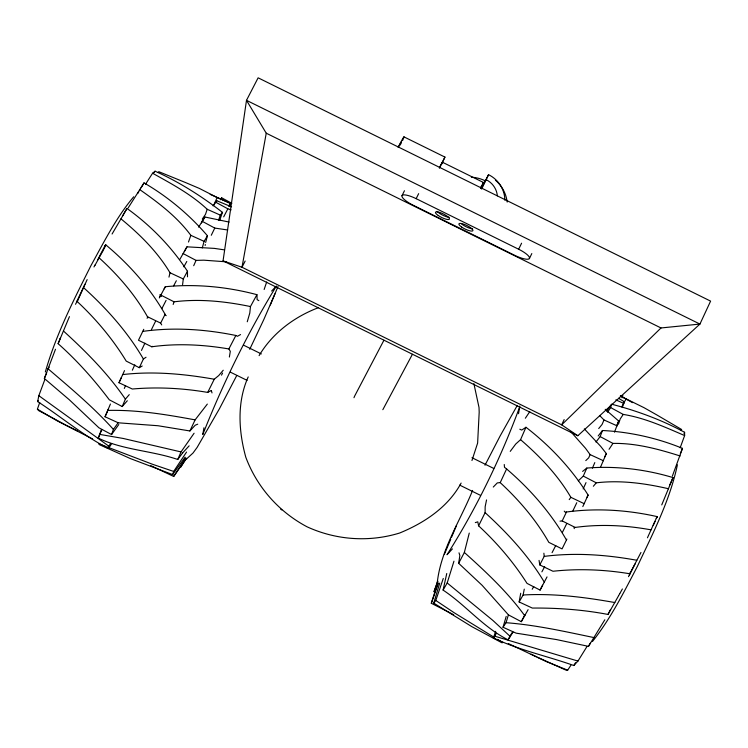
<?xml version="1.0" encoding="UTF-8"?>
<svg xmlns="http://www.w3.org/2000/svg" width="748" height="748" viewBox="0 0 748 748"><rect width="100%" height="100%" fill="white"/><g stroke="black" fill="none" stroke-linecap="round" stroke-linejoin="round"><path stroke-width="1.12" d="M221.614 199.473L221.614 197.771L231.852 203.344M547.022 576.914L540.093 590.088L527.022 583.384C513.539 562.169 497.037 542.889 478.598 525.825L477.785 521.824L475.326 522.609M212.011 392.924L211.338 390.559M173.162 304.464L174.06 301.818C199.557 298.611 225.4 301.369 250.458 306.549L256.929 294.675C227.214 286.764 195.985 283.763 165.327 286.727L164.139 288.868M437.281 582.486C440.909 549.574 460.319 520.692 472.586 490.445M446.762 573.501L443.087 590.097C465.864 605.197 483.498 627.516 508.06 639.802L512.988 632.107M205.176 245.438L205.27 244.493M453.718 614.734L431.306 603.262L437.879 582.524M187.496 276.825L187.468 271.253C171.516 246.793 150.675 225.457 126.992 208.449L120.961 218.846C139.764 234.32 157.426 251.721 170.002 272.749L168.973 277.125M504.255 464.499L504.498 467.322L506.19 468.603C529.949 488.874 550.921 512.829 566.442 540.019L562.066 548.901L548.826 542.347C536.101 519.916 519.103 500.113 500.225 482.628L497.298 482.899L493.278 487.041M182.587 284.633L183.288 278.967L187.468 271.253M223.054 260.874L246.494 100.335L258.125 77.82L710.6 301.117L699.932 324.071L577.821 435.747L223.054 260.874L241.997 267.251L561.673 424.836L577.821 435.747M44.852 379.535L38.821 395.673L37.671 401.601C61.448 416.963 83.187 435.588 108.497 448.51L108.853 446.191L110.667 443.405M518.532 413.691L519.813 406.052M519.645 407.034C500.683 458.374 476.326 508.49 447.014 554.745L452.428 548.882M203.952 427.753L202.802 434.504C223.035 383.191 247.607 333.019 276.433 286.007M618.456 424.191L620.26 418.861L623.243 414.42C644.785 417.87 664.738 427.014 684.626 435.57L680.166 447.8M618.446 595.997L607.993 614.445C583.085 609.695 557.643 607.844 532.305 608.068L519.14 601.962L523.114 594.997L524.264 589.134M519.14 601.962L520.711 593.258M266.241 133.2L660.998 327.961L699.932 324.071L246.494 100.335L266.241 133.2L241.997 267.251L245.157 261.043M528.107 609.657L521.3 621.682L508.462 614.903L482.142 585.329L458.664 563.3L464.349 552.445L469.258 533.081M458.664 563.3L459.852 555.521L459.01 552.828M677.408 464.798C669.881 500.636 652.752 533.576 637.324 566.517C623.86 592.294 610.695 618.568 592.519 641.429M229.374 357.03L230.3 351.354L228.869 348.942C203.465 344.622 177.369 343.21 151.779 346.773L138.483 340.256L143.766 329.307M607.516 412.288L610.667 407.585L611.499 404.172C636.772 410.764 661.615 419.843 684.588 432.288L684.626 435.57M205.663 242.446L207.439 235.77C189.468 214.816 167.889 196.743 144.037 182.886L128.179 207.897M486.546 499.926L485.153 506.761L485.106 512.632L478.598 525.825M439.731 583.094L433.737 603.112L471.894 626.674L501.833 642.738L502.815 642.579L497.514 639.362M151.779 346.773L152.452 346.343M139.511 189.431C158.37 202.586 177.024 216.733 190.852 235.34L188.487 242.015M193.704 265.708L196.051 260.388L203.858 260.182L226.485 261.837M202.269 247.962L204.092 241.352L207.439 235.77M443.087 590.097L447.192 582.963L453.961 561.178M45.329 372.027C55.829 334.786 73.659 300.126 90.919 265.671C103.963 242.025 116.192 217.509 133.714 196.771M604.833 619.765L588.489 646.356L556.409 639.559L516.092 633.145L503.03 627.254L506.181 616.455M503.03 627.254L506.041 622.701L508.36 614.987M182.615 452.942L177.744 459.478C151.732 450.586 123.139 450.128 98.278 438.104L101.448 429.53M672.359 476.149L682.485 448.361C657.146 437.963 629.844 431.914 602.467 430.502L598.194 435.944M186.542 452.082L173.667 471.436L172.657 474.597L130.451 458.608L99.26 444.593L98.886 443.76L105.692 446.406M614.482 432.185L618.699 421.031L605.207 409.296M266.681 281.996L264.137 289.495M471.951 460.516L477.626 443.068L479.188 412.167L479.019 407.51L473.886 383.612M433.737 603.112L435.785 600.457L443.274 578.475M219.678 220.454L222.427 212.329C201.614 196.21 179.109 181.923 155.07 171.189L152.583 173.227L145.551 184.214M39.738 402.424L37.4 409.175L38.615 410.568L50.116 416.645M152.583 173.227C171.638 183.877 191.189 194.228 207.205 209.29L205.476 214.367L202.315 219.024M681.26 430.539L681.615 429.483L656.8 414.916L643.944 407.641L620.354 396.038M218.481 220.482L220.314 215.125L222.427 212.329M437.627 581.336L433.99 591.771L437.879 581.243M248.205 376.927C236.854 402.256 238.556 431.035 245.811 457.262C257.022 487.238 278.892 511.913 307.166 526.863C336.235 540.14 369.101 542.422 399.666 533.015C424.425 522.852 448.099 507.116 461.123 483.077M431.306 603.262L438.328 583.384M118.782 424.518L111.564 434.551L98.895 427.772L69.312 399.769L44.366 378.479L55.492 349.26M587.021 646.45L577.961 661.073L573.828 665.514C547.115 656.033 519.075 650.124 493.371 637.941L495.672 631.34M493.371 637.941L495.083 636.296L496.176 633.163M656.389 518.28L657.212 516.69M247.261 321.771L249.804 313.001L250.458 306.549M211.282 235.265L214.769 228.075L227.673 229.982M111.564 434.551L113.416 429.427L118.081 422.854M142.214 366.006L139.306 367.689L126.206 361.088C112.808 339.087 96.081 319.144 77.268 301.584L87.151 279.612M622.084 397.833L622.888 395.645M77.268 301.584L77.586 300.481L75.511 304.277M37.671 401.601L38.064 400.563M595.978 442.031L600.167 436.589L602.467 430.502M683.999 433.831L684.588 432.288M158.155 172.601L158.782 171.675L185.626 182.587L199.342 188.412L217.135 197.519L213.825 205.083M228.832 206.42L230.047 203.232L230.702 203.437L229.505 206.579M60.261 338.479L60.438 338.031L58.12 343.669C77.072 360.517 94.061 379.554 109.311 399.806L122.214 406.538L127.319 400.75M600.635 466.902L606.319 453.54L600.663 446.332L584.338 428.875M661.746 504.909L672.994 477.589C645.225 469.23 615.763 465.761 586.806 468.07L582.627 471.408M622.177 407.595L623.851 403.434L623.841 401.452L618.568 398.31M681.045 451.904L682.485 448.361M44.366 378.479L46.675 372.813M197.743 424.181L195.219 425.21L189.889 430.96L157.987 425.734L118.268 422.807L105.038 416.767L110.433 404.023M223.689 216.855L227.85 208.814L231.123 209.889M564.254 511.136L565.217 512.184C595.745 507.873 627.058 509.865 657.081 516.597L648.572 535.306M480.59 188.356L483.376 182.437L442.405 162.222L441.423 164.429M403.957 136.865L444.938 157.089L441.806 163.868M657.081 516.597L656.37 518.28M249.72 349.307L263.782 319.62L274.937 293.861M680.343 453.634L680.717 452.727M58.12 343.669L69.442 316.619M270.337 304.969L278.022 286.447M444.359 554.361L450.754 539.196M451.558 537.195L456.514 525.47M98.278 438.104L101.878 429.586M622.074 406.379L623.112 403.939M599.597 415.467L604.001 419.965L602.065 424.471L598.709 428.539M122.214 406.538L125.383 399.161L129.254 394.635M672.994 477.589L669.899 484.741M616.763 425.528L618.699 421.031M194.097 433.232L181.025 451.923L177.744 459.478M510.239 451.362L515.718 444.05L520.561 439.665L525.956 427.267C550.341 446.014 571.753 468.949 588.106 495.054L582.804 506.583M578.288 480.833L583.29 476.093L586.806 468.07M105.038 416.767L108.273 409.427M566.442 540.019L566.862 539.093M105.543 244.83L104.814 246.672L105.973 245.007C129.656 264.773 150.488 288.391 165.682 315.338L166.215 315.656M571.22 432.157L585.525 448.295L590.125 454.616L588.667 457.87L585.778 460.609M211.245 390.55L207.71 392.41C182.858 388.165 157.435 386.828 132.303 389.016L118.997 382.733L121.241 377.749M118.997 382.733L124.505 370.625M647.45 537.793L648.479 535.503M604.833 456.794L606.319 453.54M520.561 439.665C539.934 456.374 557.877 475.176 570.874 497.336L569.219 499.617M653.182 525.461L655.052 521.412M48.704 368.063L49.162 367.081M500.225 482.628L506.63 468.884M139.306 367.689L143.392 359.003L146.028 357.254M207.327 404.088L195.116 419.871L189.889 430.96M481.59 189.066L488.556 174.677A28.742 27.76 27.9 0 1 504.853 200.184M84.898 284.259L76.792 301.463M564.151 419.581L561.673 424.836L660.998 327.961M560.018 521.141L562.197 520.935L566.46 512.043M629.9 573.856L630.396 572.781L629.825 573.763C604.478 569.565 578.522 568.489 552.968 571.257L539.775 564.918L539.056 560.402M531.819 253.563L529.388 258.574A14.175 3.6 25.8 0 0 518.663 249.243L521.59 243.203M588.106 495.054L587.03 497.242M481.609 188.01L488.556 174.677M223.241 370.223L218.753 375.533L214.255 379.227L207.71 392.41M629.966 573.707L629.339 574.978M529.406 258.556A14.175 3.6 25.8 0 1 514.727 255.33L413.279 205.279A14.184 3.6 26.5 0 1 402.003 195.696A14.184 3.6 26.5 0 1 416.15 198.669L418.646 193.657M401.994 195.714L404.472 190.731M609.04 449.314L612.958 443.414C635.978 442.984 658.418 449.109 680.175 455.99M629.292 575.072L628.498 576.671M439.385 167.833L444.938 157.089M161.708 324.913L160.652 323.108L165.093 314.3M480.646 187.72L481.89 185.27M484.994 465.219L500.075 436.065L517.102 405.743M540.093 590.088L542.552 585.216M221.52 375.15L222.558 373.093M439.375 168.019L442.405 162.222M236.742 375.524L219.454 408.717L197.135 447.398L193.003 453.045L186.467 459.01M629.825 573.763L640.961 552.454M629.928 573.922L635.024 564.02M240.557 334.571L237.406 336.301L235.854 335.469L228.869 348.942M93.977 266.971L94.949 265.101M97.436 260.313L105.15 245.456M94.856 265.512L102.635 251.412M539.775 564.918L544.198 556.4L543.88 553.202M102.71 251.272L105.973 245.007M383.93 340.237L354.758 395.851A15.652 15.399 27.8 0 0 353.982 397.712M159.829 296.816L160.867 294.862M159.315 297.928L165.327 286.727M521.3 621.682L525.049 614.613M382.836 409.689L412.419 354.281M184.298 251.683L186.963 246.831L214.339 248.383L224.26 249.851M179.791 259.481L186.963 246.831M607.993 614.445L610.592 609.442M482.965 183.185L483.376 182.437M618.746 595.473L619.783 593.613M201.493 222.941L204.858 216.995L229.103 222.072M508.06 639.802L512.006 632.752M619.999 593.22L622.392 588.966M593.351 486.256L596.278 482.825C620.485 479.954 644.916 483.302 668.525 488.743M198.613 227.177L204.858 216.995M590.265 643.243L588.489 646.356M138.829 191.619L137.669 193.61M182.334 464.302L183.961 461.497M181.773 465.265L180.717 467.089L186.561 458.3M112.078 234.012L120.961 218.846M126.992 208.449L122.532 215.994M141.11 187.776L144.037 182.886M213.04 205.859L216.817 200.744L231.534 206.831M215.676 202.652L216.817 200.744M575.521 662.719L573.828 665.514M623.701 402.985L626.057 399.151M154.191 172.592L155.07 171.189M220.37 199.744L221.614 197.771M525.339 418.235L529.762 411.671M185.738 458.047L173.676 476.457L150.806 465.639M108.497 448.51L111.667 443.62M570.864 665.318L567.676 670.18L565.684 669.993L537.288 657.155M179.922 467.528L173.676 476.457M179.931 467.519L185.654 459.001M610.91 405.061L606.703 411.269M172.657 474.597L185.093 457.196M259.098 355.637C272.263 333.374 294.039 316.984 318.068 307.821M182.624 452.933L189.151 445.845M271.627 291.056L275.545 286.867M525.956 427.267L521.749 430.072L519.813 429.202M574.286 528.621L574.062 527.592C599.587 523.909 625.646 525.227 650.975 529.836M142.877 331.373C173.77 327.082 205.373 329.242 235.854 335.469M544.198 556.4C574.988 552.417 606.319 554.717 636.772 560.252M122.719 374.58C153.228 371.027 184.12 373.897 214.255 379.227M258.845 300.621L257.134 299.658L256.929 294.675M523.114 594.997C553.866 593.22 584.618 597.185 614.847 602.542M107.609 410.428C137.052 409.67 166.271 414.542 195.116 419.871M147.01 318.124L148.039 317.722C135.435 295.123 118.343 275.292 99.232 257.957M506.041 622.701C535.867 624.963 565.123 631.574 594.333 637.661M99.409 434.345L123.214 438.459L181.025 451.923M577.961 661.073L495.083 636.296M173.667 471.436L152.424 464.246L106.721 446.808M567.676 670.18L546.227 661.559L508.285 643.523M210.169 194.368L230.702 203.437M217.135 197.519L230.047 203.232M615.847 399.881L623.851 403.434M207.205 209.29L220.314 215.125M604.001 419.965L617.194 425.893M190.852 235.34L204.092 241.352M590.125 454.616L603.44 460.749M170.002 272.749L183.288 278.967M570.874 497.336L584.207 503.694M92.659 438.983L57.306 420.909L37.4 409.175M147.412 316.685L160.652 323.108M531.052 654.126L536.251 656.65M416.15 198.669L518.663 249.243M243.652 345.211L261.333 353.926M471.979 457.711L493.774 468.454M230.431 372.177L247.064 380.367M459.683 485.106L480.431 495.326M562.197 520.935L575.324 527.49M66.086 425.219L77.427 430.895M160.876 295.105L174.06 301.818M583.29 476.093L596.278 482.825M183.054 253.544L196.051 260.388M600.167 436.589L612.958 443.414M51.079 417.15L65.085 424.686M202.007 221.202L214.769 228.075M610.667 407.585L623.243 414.42M215.331 201.997L227.85 208.814M620.373 395.935L632.537 402.639M493.83 637.128L454.335 612.846L435.785 600.457M280.752 509.266L281.828 509.949M108.853 446.191L38.821 395.673M83.767 287.812C106.777 308.615 127.758 332.103 143.392 359.003M447.192 582.963L492.839 620.401L510.435 636.66M485.106 512.632C507.612 533.212 528.649 555.895 544.329 582.196M47.807 368.577C70.434 388.006 93.481 407.155 113.416 429.427M63.449 330.99C86.142 351.7 108.058 373.663 125.383 399.161M464.349 552.445C486.06 571.977 507.612 592.089 524.816 615.819M159.838 294.777L161.4 296.517M449.183 217.303A7.779 1.982 26.3 0 1 437.122 211.347M472.586 228.851A7.779 1.982 26.1 0 1 461.441 223.811M486.191 179.707A19.794 19.111 27.9 0 1 497.345 195.845M471.352 177.22A33.884 32.762 27.9 0 1 485.153 180.782M495.457 180.221A34.174 33.015 27.9 0 1 507.181 202.072M398.104 147.319A28.583 0.767 -63.8 0 1 402.527 140.643M401.199 142.831A22.87 0.617 -63.8 0 1 400.292 145M398.628 146.776A22.87 0.617 -63.8 0 1 401.433 141.998M594.8 462.601A127.88 11.201 -64 0 1 592.388 468.201M586.011 482.628A127.88 11.201 -64 0 1 583.15 488.94M576.764 502.712A127.88 11.201 -64 0 1 572.79 511.09M566.638 523.778A127.88 11.201 -64 0 1 562.515 532.127M555.736 545.544A127.88 11.201 -64 0 1 552.071 552.65M544.684 566.666A127.88 11.201 -64 0 1 541.879 571.855M533.745 586.544A127.88 11.201 -64 0 1 532.202 589.256M124.327 388.427A128.03 9.752 -63.6 0 1 125.571 385.547M132.359 370.185A128.03 9.752 -63.6 0 1 134.799 364.809M141.475 350.41A128.03 9.752 -63.6 0 1 144.906 343.182M151.442 329.634A128.03 9.752 -63.6 0 1 155.556 321.266M161.877 308.644A128.03 9.752 -63.6 0 1 166.093 300.369M173.639 285.839A128.03 9.752 -63.6 0 1 176.332 280.743M183.83 266.84A128.03 9.752 -63.6 0 1 186.776 261.491M438.225 215.489A7.779 1.973 26.3 0 0 449.445 219.127A7.779 1.973 26.3 0 0 439.759 212.432A7.779 1.973 26.3 0 0 438.225 215.489M461.61 227.027A7.779 1.973 26.1 0 0 472.895 230.693A7.779 1.973 26.1 0 0 463.264 224.026A7.779 1.973 26.1 0 0 461.61 227.027"/></g></svg>
